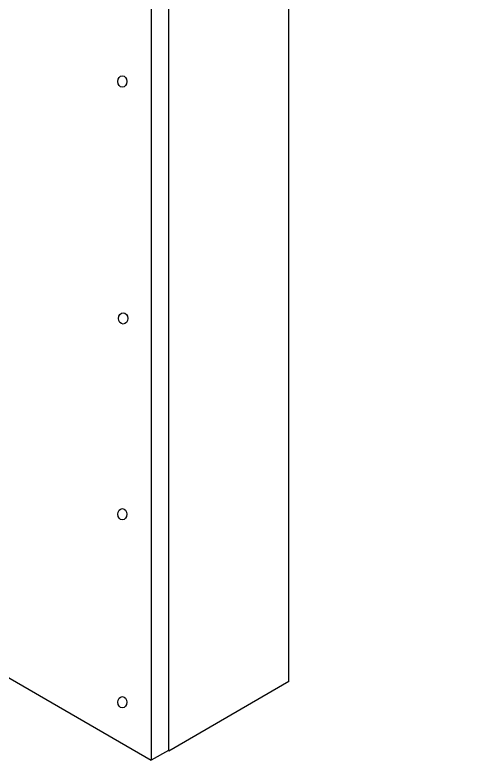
# Model space of a CAD drawing. Extents: x -1392 to 5791, y -3809 to 1722.
# Drawn here: x 5079.6 to 5206.3, y -3056.5 to -2845.8 of the extents above; entities that cross this region are included whole.
import ezdxf

# ---------------------------------------------------------------- set-up
doc = ezdxf.new("R2010")
doc.units = 0
doc.header["$MEASUREMENT"] = 0
doc.layers.add('G-ANNO-TTLB', color=7, linetype='Continuous', lineweight=0)
doc.layers.add('WALL SCRATCH', color=7, linetype='Continuous', lineweight=0)

msp = doc.modelspace()

# ---------------------------------------------------------------- hatches: boundary and pattern name
at = {"layer": 'G-ANNO-TTLB', "true_color": 0xff00ff, "transparency": 33554687}
h = msp.add_hatch(color=6, dxfattribs=at)
edge = h.paths.add_edge_path()
edge.add_spline(control_points=[(5472, -3692.6), (5472, -3692.6), (2542.48, -3692.6), (2542.48, -3692.6), (2542.48, -3692.6), (2542.48, -1235.6), (2542.48, -1235.6), (2542.48, -1235.6), (5472, -1235.6), (5472, -1235.6), (5472, -1235.6), (5472, -3692.6), (5472, -3692.6)], knot_values=[0, 0, 0, 0, 1, 1, 1, 2, 2, 2, 3, 3, 3, 4, 4, 4, 4], degree=3, periodic=0)
edge = h.paths.add_edge_path()
edge.add_spline(control_points=[(2551.48, -1244.6), (2551.48, -1244.6), (2551.48, -3683.6), (2551.48, -3683.6), (2551.48, -3683.6), (5463, -3683.6), (5463, -3683.6), (5463, -3683.6), (5463, -1244.6), (5463, -1244.6), (5463, -1244.6), (2551.48, -1244.6), (2551.48, -1244.6)], knot_values=[0, 0, 0, 0, 1, 1, 1, 2, 2, 2, 3, 3, 3, 4, 4, 4, 4], degree=3, periodic=0)
edge.add_line((2551.48, -1244.6), (2551.48, -1244.6))

# ---------------------------------------------------------------- linework, layer by layer
at = {"layer": 'G-ANNO-TTLB'}
for points in [[(5472, -3692.6), (5472, -3692.6), (2542.48, -3692.6), (2542.48, -3692.6), (2542.48, -3692.6), (2542.48, -1235.6), (2542.48, -1235.6), (2542.48, -1235.6), (5472, -1235.6), (5472, -1235.6), (5472, -1235.6), (5472, -3692.6), (5472, -3692.6)], [(2551.48, -1244.6), (2551.48, -1244.6), (2551.48, -3683.6), (2551.48, -3683.6), (2551.48, -3683.6), (5463, -3683.6), (5463, -3683.6), (5463, -3683.6), (5463, -1244.6), (5463, -1244.6), (5463, -1244.6), (2551.48, -1244.6), (2551.48, -1244.6)]]:
    msp.add_open_spline(points, degree=3, knots=[0, 0, 0, 0, 1, 1, 1, 2, 2, 2, 3, 3, 3, 4, 4, 4, 4], dxfattribs=at)
at = {"layer": 'WALL SCRATCH', "color": 33, "lineweight": 25, "true_color": 0xcc9966}
for q in [(5156.38, -2608.39), (5122.76, -3052.32)]:
    msp.add_line((5156.38, -3032.75), q, dxfattribs=at)
at = {"layer": 'WALL SCRATCH', "color": 2, "lineweight": 25, "true_color": 0xffff00}
for p, q in [((5122.76, -3052.32), (5122.76, -2627.96)), ((5117.81, -2630.49), (5117.81, -3054.85)), ((4849.02, -2899.24), (5117.81, -3054.85)), ((5122.62, -3052.07), (5117.81, -3054.85))]:
    msp.add_line(p, q, dxfattribs=at)
at = {"layer": 'WALL SCRATCH', "color": 252, "lineweight": 25, "true_color": 0x848484}
msp.add_lwpolyline([(5110.52, -2950.05)], dxfattribs=at)
for centre in [(5109.7, -2864.47), (5109.7, -2864.47), (5109.91, -2930.9), (5109.91, -2930.9), (5109.7, -2985.84), (5109.7, -2985.84), (5109.7, -3038.57), (5109.7, -3038.57)]:
    msp.add_ellipse(centre, major_axis=(0, 1.59), ratio=0.812499, dxfattribs=at)

doc.saveas('drawing.dxf')
